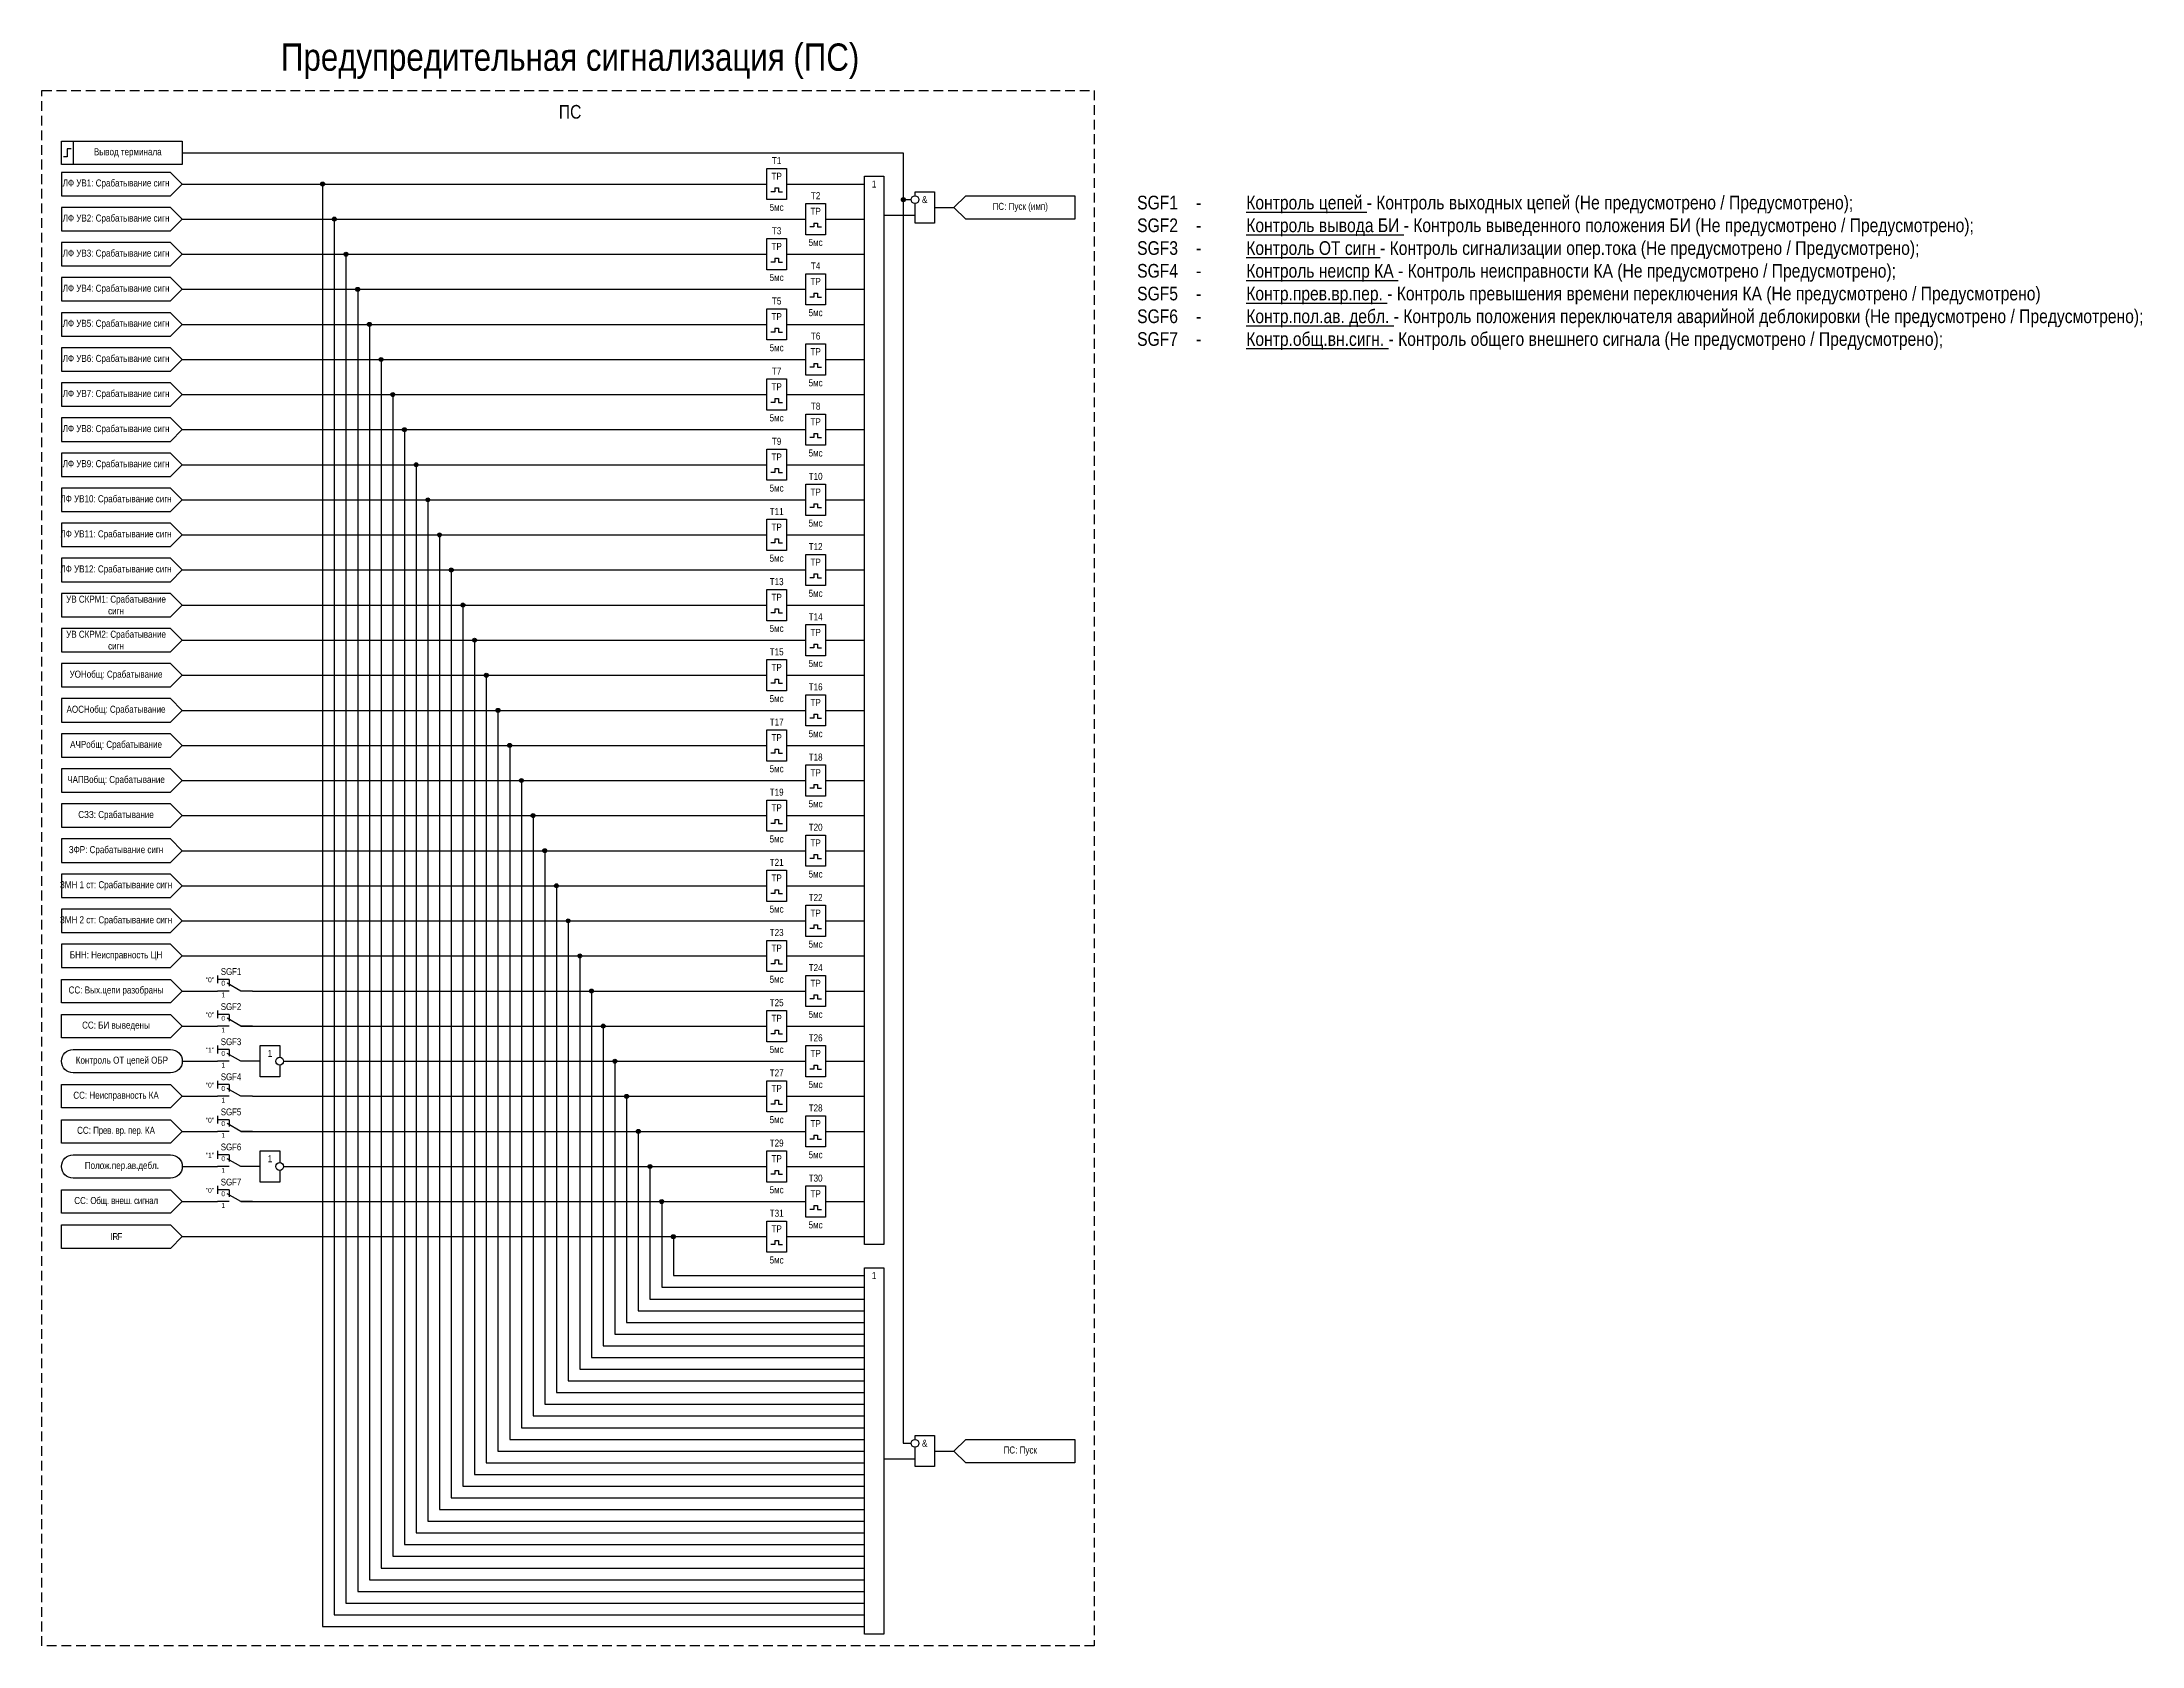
# Model space of a CAD drawing. Header units: millimetres. Extents: x -489 to 539, y 0 to 411.
# Drawn here: x 0 to 539, y 0 to 411 of the extents above; entities that cross this region are included whole.
import ezdxf
from ezdxf.enums import TextEntityAlignment as Align

# ---------------------------------------------------------------- set-up
doc = ezdxf.new("R2010")
doc.units = ezdxf.units.MM
doc.linetypes.add('штриховая2', pattern=[0.375, 0.25, -0.125])
doc.layers.add('TEXT', color=7, linetype='Continuous', lineweight=25)
doc.layers.add('Основная', color=7, linetype='Continuous')
doc.styles.add('2.5_Gost_RD', font='ARIALN.TTF', dxfattribs={"height": 2.5})
doc.styles.add('3.5_Gost_RD', font='ARIALN.TTF', dxfattribs={"height": 3.5})
doc.styles.add('Вывод', font='ARIALN.TTF', dxfattribs={"height": 2.5})
doc.styles.add('Компонент', font='ARIALN.TTF', dxfattribs={"height": 3.5})

# ---------------------------------------------------------------- blocks, each defined once
blk = doc.blocks.new('Точка')
at = {"ltscale": 100}
h = blk.add_hatch(color=256, dxfattribs=at)
h.dxf.hatch_style = 1
edge = h.paths.add_edge_path()
edge.add_arc((0, 0), 0.5, 0, 360)
blk.add_circle((0, 0), 0.5, dxfattribs=at)
blk = doc.blocks.new('*U78')
at = {"layer": 'Основная', "color": 0}
blk.add_line((0, 0), (7, 4), dxfattribs=at)
at = {"layer": 'Основная', "ltscale": 0.35}
blk.add_line((6, 6), (6, 2.5), dxfattribs=at)
blk = doc.blocks.new('*U88')
at = {"layer": 'Основная', "color": 0}
for p, q in [((-3, 6), (-9, 6)), ((-3, 0), (-9, 0)), ((9, 0), (3, 0))]:
    blk.add_line(p, q, dxfattribs=at)
at = {"layer": 'Основная', "ltscale": 0.25, "xscale": -1}
blk.add_blockref('*U78', (3, 0), dxfattribs=at)
at = {"layer": 'Основная'}
for tag, height, style, p in [('ОУ', 3.5, 'Компонент', (-2, 10)), ('В1', 2.5, 'Вывод', (-13, 6)), ('В2', 2.5, 'Вывод', (-6, 4)), ('В3', 2.5, 'Вывод', (-6, -2))]:
    blk.add_attdef(tag, text='', height=height, dxfattribs=dict(at, style=style)).set_placement(p, align=Align.MIDDLE_CENTER)

msp = doc.modelspace()

# ---------------------------------------------------------------- linework, layer by layer
at = {"ltscale": 100}
for p, q in [((188, 373), (187, 373)), ((189, 373), (190, 373)), ((237, 372), (265, 372)), ((198, 364), (197, 364)), ((199, 364), (200, 364)), ((265, 366), (237, 366)), ((188, 355), (187, 355)), ((189, 355), (190, 355)), ((198, 346), (197, 346)), ((199, 346), (200, 346)), ((188, 337), (187, 337)), ((189, 337), (190, 337)), ((198, 328), (197, 328)), ((199, 328), (200, 328)), ((188, 319), (187, 319)), ((189, 319), (190, 319)), ((198, 310), (197, 310)), ((199, 310), (200, 310)), ((188, 301), (187, 301)), ((189, 301), (190, 301)), ((198, 292), (197, 292)), ((199, 292), (200, 292)), ((188, 283), (187, 283)), ((189, 283), (190, 283)), ((198, 274), (197, 274)), ((199, 274), (200, 274)), ((188, 265), (187, 265)), ((189, 265), (190, 265)), ((198, 256), (197, 256)), ((199, 256), (200, 256)), ((188, 247), (187, 247)), ((189, 247), (190, 247)), ((198, 238), (197, 238)), ((199, 238), (200, 238)), ((188, 229), (187, 229)), ((189, 229), (190, 229)), ((198, 220), (197, 220)), ((199, 220), (200, 220)), ((188, 211), (187, 211)), ((189, 211), (190, 211)), ((198, 202), (197, 202)), ((199, 202), (200, 202)), ((188, 193), (187, 193)), ((189, 193), (190, 193)), ((198, 184), (197, 184)), ((199, 184), (200, 184)), ((188, 175), (187, 175)), ((189, 175), (190, 175)), ((36, 168), (45, 168)), ((198, 166), (197, 166)), ((199, 166), (200, 166)), ((36, 159), (45, 159)), ((188, 157), (187, 157)), ((189, 157), (190, 157)), ((36, 150), (45, 150)), ((56, 150), (54, 150)), ((198, 148), (197, 148)), ((199, 148), (200, 148)), ((36, 141), (45, 141)), ((188, 139), (187, 139)), ((189, 139), (190, 139)), ((36, 132), (45, 132)), ((198, 130), (197, 130)), ((199, 130), (200, 130)), ((36, 123), (45, 123)), ((56, 123), (54, 123)), ((188, 121), (187, 121)), ((189, 121), (190, 121)), ((36, 114), (45, 114)), ((198, 112), (197, 112)), ((199, 112), (200, 112)), ((188, 103), (187, 103)), ((189, 103), (190, 103)), ((237, 53), (265, 53)), ((265, 47), (237, 47))]:
    msp.add_line(p, q, dxfattribs=at)
at = {"linetype": 'штриховая2', "ltscale": 10}
msp.add_lwpolyline([(0, 399), (270, 399), (270, 0), (0, 0)], close=True, dxfattribs=at)
at = {"ltscale": 100}
for points in [[(5, 386), (8, 386), (8, 380), (5, 380)], [(5, 386), (36, 386), (36, 380), (5, 380)], [(186, 379), (191, 379), (191, 371), (186, 371)], [(211, 377), (216, 377), (216, 103), (211, 103)], [(196, 370), (201, 370), (201, 362), (196, 362)], [(186, 361), (191, 361), (191, 353), (186, 353)], [(196, 352), (201, 352), (201, 344), (196, 344)], [(186, 343), (191, 343), (191, 335), (186, 335)], [(196, 334), (201, 334), (201, 326), (196, 326)], [(186, 325), (191, 325), (191, 317), (186, 317)], [(196, 316), (201, 316), (201, 308), (196, 308)], [(186, 307), (191, 307), (191, 299), (186, 299)], [(196, 298), (201, 298), (201, 290), (196, 290)], [(186, 289), (191, 289), (191, 281), (186, 281)], [(196, 280), (201, 280), (201, 272), (196, 272)], [(186, 271), (191, 271), (191, 263), (186, 263)], [(196, 262), (201, 262), (201, 254), (196, 254)], [(186, 253), (191, 253), (191, 245), (186, 245)], [(196, 244), (201, 244), (201, 236), (196, 236)], [(186, 235), (191, 235), (191, 227), (186, 227)], [(196, 226), (201, 226), (201, 218), (196, 218)], [(186, 217), (191, 217), (191, 209), (186, 209)], [(196, 208), (201, 208), (201, 200), (196, 200)], [(186, 199), (191, 199), (191, 191), (186, 191)], [(196, 190), (201, 190), (201, 182), (196, 182)], [(186, 181), (191, 181), (191, 173), (186, 173)], [(196, 172), (201, 172), (201, 164), (196, 164)], [(186, 163), (191, 163), (191, 155), (186, 155)], [(196, 154), (201, 154), (201, 146), (196, 146)], [(186, 145), (191, 145), (191, 137), (186, 137)], [(196, 136), (201, 136), (201, 128), (196, 128)], [(186, 127), (191, 127), (191, 119), (186, 119)], [(196, 118), (201, 118), (201, 110), (196, 110)], [(186, 109), (191, 109), (191, 101), (186, 101)], [(211, 97), (216, 97), (216, 3), (211, 3)]]:
    msp.add_lwpolyline(points, close=True, dxfattribs=at)
at = {"lineweight": 30, "ltscale": 100}
msp.add_lwpolyline([(7.5, 384), (6.5, 384), (6.5, 382), (5.5, 382)], dxfattribs=at)
at = {"ltscale": 100}
for points in [[(36, 383), (221, 383), (221, 371), (223, 371)], [(36, 383), (221, 383), (221, 52), (223, 52)], [(36, 375), (186, 375)], [(72, 375), (72, 5), (211, 5)], [(188, 374), (188, 373)], [(188, 374), (189, 374)], [(189, 374), (189, 373)], [(191, 375), (211, 375)], [(224, 372), (224, 373), (229, 373), (229, 365), (224, 365), (224, 370)], [(234, 369), (237, 372), (265, 372), (265, 366), (237, 366), (234, 369)], [(216, 367), (224, 367)], [(229, 369), (234, 369)], [(36, 366), (196, 366)], [(75, 366), (75, 8), (211, 8)], [(198, 365), (198, 364)], [(198, 365), (199, 365)], [(199, 365), (199, 364)], [(201, 366), (211, 366)], [(36, 357), (186, 357)], [(78, 357), (78, 11), (211, 11)], [(188, 356), (188, 355)], [(188, 356), (189, 356)], [(189, 356), (189, 355)], [(191, 357), (211, 357)], [(36, 348), (196, 348)], [(81, 348), (81, 14), (211, 14)], [(198, 347), (198, 346)], [(198, 347), (199, 347)], [(199, 347), (199, 346)], [(201, 348), (211, 348)], [(36, 339), (186, 339)], [(84, 339), (84, 17), (211, 17)], [(188, 338), (188, 337)], [(188, 338), (189, 338)], [(189, 338), (189, 337)], [(191, 339), (211, 339)], [(36, 330), (196, 330)], [(87, 330), (87, 20), (211, 20)], [(198, 329), (198, 328)], [(198, 329), (199, 329)], [(199, 329), (199, 328)], [(201, 330), (211, 330)], [(36, 321), (186, 321)], [(90, 321), (90, 23), (211, 23)], [(188, 320), (188, 319)], [(188, 320), (189, 320)], [(189, 320), (189, 319)], [(191, 321), (211, 321)], [(36, 312), (196, 312)], [(93, 312), (93, 26), (211, 26)], [(198, 311), (198, 310)], [(198, 311), (199, 311)], [(199, 311), (199, 310)], [(201, 312), (211, 312)], [(36, 303), (186, 303)], [(96, 303), (96, 29), (211, 29)], [(188, 302), (188, 301)], [(188, 302), (189, 302)], [(189, 302), (189, 301)], [(191, 303), (211, 303)], [(36, 294), (196, 294)], [(99, 294), (99, 32), (211, 32)], [(198, 293), (198, 292)], [(198, 293), (199, 293)], [(199, 293), (199, 292)], [(201, 294), (211, 294)], [(36, 285), (186, 285)], [(102, 285), (102, 35), (211, 35)], [(188, 284), (188, 283)], [(188, 284), (189, 284)], [(189, 284), (189, 283)], [(191, 285), (211, 285)], [(36, 276), (196, 276)], [(105, 276), (105, 38), (211, 38)], [(198, 275), (198, 274)], [(198, 275), (199, 275)], [(199, 275), (199, 274)], [(201, 276), (211, 276)], [(36, 267), (186, 267)], [(108, 267), (108, 41), (211, 41)], [(188, 266), (188, 265)], [(188, 266), (189, 266)], [(189, 266), (189, 265)], [(191, 267), (211, 267)], [(36, 258), (196, 258)], [(111, 258), (111, 44), (211, 44)], [(198, 257), (198, 256)], [(198, 257), (199, 257)], [(199, 257), (199, 256)], [(201, 258), (211, 258)], [(36, 249), (186, 249)], [(114, 249), (114, 47), (211, 47)], [(188, 248), (188, 247)], [(188, 248), (189, 248)], [(189, 248), (189, 247)], [(191, 249), (211, 249)], [(36, 240), (196, 240)], [(117, 240), (117, 50), (211, 50)], [(198, 239), (198, 238)], [(198, 239), (199, 239)], [(199, 239), (199, 238)], [(201, 240), (211, 240)], [(36, 231), (186, 231)], [(120, 231), (120, 53), (211, 53)], [(188, 230), (188, 229)], [(188, 230), (189, 230)], [(189, 230), (189, 229)], [(191, 231), (211, 231)], [(36, 222), (196, 222)], [(123, 222), (123, 56), (211, 56)], [(198, 221), (198, 220)], [(198, 221), (199, 221)], [(199, 221), (199, 220)], [(201, 222), (211, 222)], [(36, 213), (186, 213)], [(126, 213), (126, 59), (211, 59)], [(188, 212), (188, 211)], [(188, 212), (189, 212)], [(189, 212), (189, 211)], [(191, 213), (211, 213)], [(36, 204), (196, 204)], [(129, 204), (129, 62), (211, 62)], [(198, 203), (198, 202)], [(198, 203), (199, 203)], [(199, 203), (199, 202)], [(201, 204), (211, 204)], [(36, 195), (186, 195)], [(132, 195), (132, 65), (211, 65)], [(188, 194), (188, 193)], [(188, 194), (189, 194)], [(189, 194), (189, 193)], [(191, 195), (211, 195)], [(36, 186), (196, 186)], [(135, 186), (135, 68), (211, 68)], [(198, 185), (198, 184)], [(198, 185), (199, 185)], [(199, 185), (199, 184)], [(201, 186), (211, 186)], [(36, 177), (186, 177)], [(138, 177), (138, 71), (211, 71)], [(188, 176), (188, 175)], [(188, 176), (189, 176)], [(189, 176), (189, 175)], [(191, 177), (211, 177)], [(54, 168), (196, 168)], [(141, 168), (141, 74), (211, 74)], [(201, 168), (211, 168)], [(198, 167), (198, 166)], [(198, 167), (199, 167)], [(199, 167), (199, 166)], [(51, 159), (186, 159)], [(144, 159), (144, 77), (211, 77)], [(188, 158), (188, 157)], [(188, 158), (189, 158)], [(189, 158), (189, 157)], [(191, 159), (211, 159)], [(62, 150), (196, 150)], [(147, 150), (147, 80), (211, 80)], [(198, 149), (198, 148)], [(198, 149), (199, 149)], [(199, 149), (199, 148)], [(201, 150), (211, 150)], [(54, 141), (186, 141)], [(150, 141), (150, 83), (211, 83)], [(191, 141), (211, 141)], [(188, 140), (188, 139)], [(188, 140), (189, 140)], [(189, 140), (189, 139)], [(51, 132), (196, 132)], [(153, 132), (153, 86), (211, 86)], [(198, 131), (198, 130)], [(198, 131), (199, 131)], [(199, 131), (199, 130)], [(201, 132), (211, 132)], [(62, 123), (186, 123)], [(156, 123), (156, 89), (211, 89)], [(188, 122), (188, 121)], [(188, 122), (189, 122)], [(189, 122), (189, 121)], [(191, 123), (211, 123)], [(51, 114), (196, 114)], [(159, 114), (159, 92), (211, 92)], [(201, 114), (211, 114)], [(198, 113), (198, 112)], [(198, 113), (199, 113)], [(199, 113), (199, 112)], [(36, 105), (186, 105)], [(162, 105), (162, 95), (211, 95)], [(188, 104), (188, 103)], [(188, 104), (189, 104)], [(189, 104), (189, 103)], [(191, 105), (211, 105)], [(224, 53), (224, 54), (229, 54), (229, 46), (224, 46), (224, 51)], [(229, 50), (234, 50)], [(234, 50), (237, 53), (265, 53), (265, 47), (237, 47), (234, 50)], [(216, 48), (224, 48)]]:
    msp.add_lwpolyline(points, dxfattribs=at)
for centre in [(224, 371), (61, 150), (61, 123), (224, 52)]:
    msp.add_circle(centre, 1, dxfattribs=at)
at = {"layer": 'TEXT', "ltscale": 100}
for points in [[(5, 378), (5, 372), (33, 372), (36, 375), (33, 378)], [(5, 369), (5, 363), (33, 363), (36, 366), (33, 369)], [(5, 360), (5, 354), (33, 354), (36, 357), (33, 360)], [(5, 351), (5, 345), (33, 345), (36, 348), (33, 351)], [(5, 342), (5, 336), (33, 336), (36, 339), (33, 342)], [(5, 333), (5, 327), (33, 327), (36, 330), (33, 333)], [(5, 324), (5, 318), (33, 318), (36, 321), (33, 324)], [(5, 315), (5, 309), (33, 309), (36, 312), (33, 315)], [(5, 306), (5, 300), (33, 300), (36, 303), (33, 306)], [(5, 297), (5, 291), (33, 291), (36, 294), (33, 297)], [(5, 288), (5, 282), (33, 282), (36, 285), (33, 288)], [(5, 279), (5, 273), (33, 273), (36, 276), (33, 279)], [(5, 270), (5, 264), (33, 264), (36, 267), (33, 270)], [(5, 261), (5, 255), (33, 255), (36, 258), (33, 261)], [(5, 252), (5, 246), (33, 246), (36, 249), (33, 252)], [(5, 243), (5, 237), (33, 237), (36, 240), (33, 243)], [(5, 234), (5, 228), (33, 228), (36, 231), (33, 234)], [(5, 225), (5, 219), (33, 219), (36, 222), (33, 225)], [(5, 216), (5, 210), (33, 210), (36, 213), (33, 216)], [(5, 207), (5, 201), (33, 201), (36, 204), (33, 207)], [(5, 198), (5, 192), (33, 192), (36, 195), (33, 198)], [(5, 189), (5, 183), (33, 183), (36, 186), (33, 189)], [(5, 180), (5, 174), (33, 174), (36, 177), (33, 180)]]:
    msp.add_lwpolyline(points, close=True, dxfattribs=at)
for points in [[(5, 171), (33, 171), (36, 168), (33, 165), (5, 165), (5, 171)], [(5, 162), (33, 162), (36, 159), (33, 156), (5, 156), (5, 162)], [(5, 144), (33, 144), (36, 141), (33, 138), (5, 138), (5, 144)], [(5, 135), (33, 135), (36, 132), (33, 129), (5, 129), (5, 135)], [(5, 117), (33, 117), (36, 114), (33, 111), (5, 111), (5, 117)], [(5, 108), (33, 108), (36, 105), (33, 102), (5, 102), (5, 108)]]:
    msp.add_lwpolyline(points, dxfattribs=at)
for points in [[(8, 147, -1), (8, 153), (33, 153, -1), (33, 147)], [(8, 120, -1), (8, 126), (33, 126, -1), (33, 120)]]:
    msp.add_lwpolyline(points, format="xyb", close=True, dxfattribs=at)
at = {"layer": 'Основная', "ltscale": 100}
for p, q in [((45, 172), (45, 170)), ((45, 163), (45, 161)), ((45, 154), (45, 152)), ((45, 145), (45, 143)), ((45, 136), (45, 134)), ((45, 127), (45, 125)), ((45, 118), (45, 116))]:
    msp.add_line(p, q, dxfattribs=at)
for points in [[(61, 149), (61, 146), (56, 146), (56, 154), (61, 154), (61, 151)], [(61, 122), (61, 119), (56, 119), (56, 127), (61, 127), (61, 124)]]:
    msp.add_lwpolyline(points, dxfattribs=at)

# ---------------------------------------------------------------- block references
at = {"ltscale": 100}
for p in [(72, 375), (75, 366), (221, 371), (78, 357), (81, 348), (84, 339), (87, 330), (90, 321), (93, 312), (96, 303), (99, 294), (102, 285), (105, 276), (108, 267), (111, 258), (114, 249), (117, 240), (120, 231), (123, 222), (126, 213), (129, 204), (132, 195), (135, 186), (138, 177), (141, 168), (144, 159), (147, 150), (150, 141), (153, 132), (156, 123), (159, 114), (162, 105)]:
    msp.add_blockref('Точка', p, dxfattribs=at)
at = {"layer": 'Основная', "ltscale": 0.25}
ref = msp.add_blockref('*U88', (49.5, 168), dxfattribs=dict(at, xscale=0.5, yscale=0.5, zscale=0.5))
ref.add_attrib('ОУ', 'SGF1', dxfattribs={"height": 1.75, "style": 'Компонент'}).set_placement((48.5, 173), align=Align.MIDDLE_CENTER)
ref.add_attrib('В2', '0', dxfattribs={"height": 1.25, "style": 'Вывод'}).set_placement((46.5, 170), align=Align.MIDDLE_CENTER)
ref.add_attrib('В3', '1', dxfattribs={"height": 1.25, "style": 'Вывод'}).set_placement((46.5, 167), align=Align.MIDDLE_CENTER)
ref = msp.add_blockref('*U88', (49.5, 159), dxfattribs=dict(at, xscale=0.5, yscale=0.5, zscale=0.5))
ref.add_attrib('ОУ', 'SGF2', dxfattribs={"height": 1.75, "style": 'Компонент'}).set_placement((48.5, 164), align=Align.MIDDLE_CENTER)
ref.add_attrib('В2', '0', dxfattribs={"height": 1.25, "style": 'Вывод'}).set_placement((46.5, 161), align=Align.MIDDLE_CENTER)
ref.add_attrib('В3', '1', dxfattribs={"height": 1.25, "style": 'Вывод'}).set_placement((46.5, 158), align=Align.MIDDLE_CENTER)
ref = msp.add_blockref('*U88', (49.5, 150), dxfattribs=dict(at, xscale=0.5, yscale=0.5, zscale=0.5))
ref.add_attrib('ОУ', 'SGF3', dxfattribs={"height": 1.75, "style": 'Компонент'}).set_placement((48.5, 155), align=Align.MIDDLE_CENTER)
ref.add_attrib('В2', '0', dxfattribs={"height": 1.25, "style": 'Вывод'}).set_placement((46.5, 152), align=Align.MIDDLE_CENTER)
ref.add_attrib('В3', '1', dxfattribs={"height": 1.25, "style": 'Вывод'}).set_placement((46.5, 149), align=Align.MIDDLE_CENTER)
ref = msp.add_blockref('*U88', (49.5, 141), dxfattribs=dict(at, xscale=0.5, yscale=0.5, zscale=0.5))
ref.add_attrib('ОУ', 'SGF4', dxfattribs={"height": 1.75, "style": 'Компонент'}).set_placement((48.5, 146), align=Align.MIDDLE_CENTER)
ref.add_attrib('В2', '0', dxfattribs={"height": 1.25, "style": 'Вывод'}).set_placement((46.5, 143), align=Align.MIDDLE_CENTER)
ref.add_attrib('В3', '1', dxfattribs={"height": 1.25, "style": 'Вывод'}).set_placement((46.5, 140), align=Align.MIDDLE_CENTER)
ref = msp.add_blockref('*U88', (49.5, 132), dxfattribs=dict(at, xscale=0.5, yscale=0.5, zscale=0.5))
ref.add_attrib('ОУ', 'SGF5', dxfattribs={"height": 1.75, "style": 'Компонент'}).set_placement((48.5, 137), align=Align.MIDDLE_CENTER)
ref.add_attrib('В2', '0', dxfattribs={"height": 1.25, "style": 'Вывод'}).set_placement((46.5, 134), align=Align.MIDDLE_CENTER)
ref.add_attrib('В3', '1', dxfattribs={"height": 1.25, "style": 'Вывод'}).set_placement((46.5, 131), align=Align.MIDDLE_CENTER)
ref = msp.add_blockref('*U88', (49.5, 123), dxfattribs=dict(at, xscale=0.5, yscale=0.5, zscale=0.5))
ref.add_attrib('ОУ', 'SGF6', dxfattribs={"height": 1.75, "style": 'Компонент'}).set_placement((48.5, 128), align=Align.MIDDLE_CENTER)
ref.add_attrib('В2', '0', dxfattribs={"height": 1.25, "style": 'Вывод'}).set_placement((46.5, 125), align=Align.MIDDLE_CENTER)
ref.add_attrib('В3', '1', dxfattribs={"height": 1.25, "style": 'Вывод'}).set_placement((46.5, 122), align=Align.MIDDLE_CENTER)
ref = msp.add_blockref('*U88', (49.5, 114), dxfattribs=dict(at, xscale=0.5, yscale=0.5, zscale=0.5))
ref.add_attrib('ОУ', 'SGF7', dxfattribs={"height": 1.75, "style": 'Компонент'}).set_placement((48.5, 119), align=Align.MIDDLE_CENTER)
ref.add_attrib('В2', '0', dxfattribs={"height": 1.25, "style": 'Вывод'}).set_placement((46.5, 116), align=Align.MIDDLE_CENTER)
ref.add_attrib('В3', '1', dxfattribs={"height": 1.25, "style": 'Вывод'}).set_placement((46.5, 113), align=Align.MIDDLE_CENTER)

# ---------------------------------------------------------------- texts
at = {"ltscale": 100, "attachment_point": 5}
for s, insert, char_height, width, style in [('{\\C3;Предупредительная сигнализация (ПС)}', (135.5, 406.5), 7, 271, '3.5_Gost_RD'), ('TP', (188.5, 377), 1.8, 5, '2.5_Gost_RD'), ('T1', (188.5, 381), 1.8, 5, '2.5_Gost_RD'), ('T2', (198.5, 372), 1.8, 5, '2.5_Gost_RD'), ('1', (213.5, 375), 1.8, 5, '2.5_Gost_RD'), ('&', (226.5, 371), 1.8, 5, '2.5_Gost_RD'), ('5мс', (188.5, 369), 1.8, 5, '2.5_Gost_RD'), ('TP', (198.5, 368), 1.8, 5, '2.5_Gost_RD'), ('T3', (188.5, 363), 1.8, 5, '2.5_Gost_RD'), ('TP', (188.5, 359), 1.8, 5, '2.5_Gost_RD'), ('5мс', (198.5, 360), 1.8, 5, '2.5_Gost_RD'), ('5мс', (188.5, 351), 1.8, 5, '2.5_Gost_RD'), ('TP', (198.5, 350), 1.8, 5, '2.5_Gost_RD'), ('T4', (198.5, 354), 1.8, 5, '2.5_Gost_RD'), ('T5', (188.5, 345), 1.8, 5, '2.5_Gost_RD'), ('TP', (188.5, 341), 1.8, 5, '2.5_Gost_RD'), ('5мс', (198.5, 342), 1.8, 5, '2.5_Gost_RD'), ('T6', (198.5, 336), 1.8, 5, '2.5_Gost_RD'), ('5мс', (188.5, 333), 1.8, 5, '2.5_Gost_RD'), ('TP', (198.5, 332), 1.8, 5, '2.5_Gost_RD'), ('TP', (188.5, 323), 1.8, 5, '2.5_Gost_RD'), ('T7', (188.5, 327), 1.8, 5, '2.5_Gost_RD'), ('5мс', (198.5, 324), 1.8, 5, '2.5_Gost_RD'), ('T8', (198.5, 318), 1.8, 5, '2.5_Gost_RD'), ('5мс', (188.5, 315), 1.8, 5, '2.5_Gost_RD'), ('TP', (198.5, 314), 1.8, 5, '2.5_Gost_RD'), ('T9', (188.5, 309), 1.8, 5, '2.5_Gost_RD'), ('TP', (188.5, 305), 1.8, 5, '2.5_Gost_RD'), ('5мс', (198.5, 306), 1.8, 5, '2.5_Gost_RD'), ('5мс', (188.5, 297), 1.8, 5, '2.5_Gost_RD'), ('T10', (198.5, 300), 1.8, 5, '2.5_Gost_RD'), ('TP', (198.5, 296), 1.8, 5, '2.5_Gost_RD'), ('T11', (188.5, 291), 1.8, 5, '2.5_Gost_RD'), ('TP', (188.5, 287), 1.8, 5, '2.5_Gost_RD'), ('5мс', (198.5, 288), 1.8, 5, '2.5_Gost_RD'), ('T12', (198.5, 282), 1.8, 5, '2.5_Gost_RD'), ('5мс', (188.5, 279), 1.8, 5, '2.5_Gost_RD'), ('TP', (198.5, 278), 1.8, 5, '2.5_Gost_RD'), ('T13', (188.5, 273), 1.8, 5, '2.5_Gost_RD'), ('TP', (188.5, 269), 1.8, 5, '2.5_Gost_RD'), ('5мс', (198.5, 270), 1.8, 5, '2.5_Gost_RD'), ('T14', (198.5, 264), 1.8, 5, '2.5_Gost_RD'), ('5мс', (188.5, 261), 1.8, 5, '2.5_Gost_RD'), ('TP', (198.5, 260), 1.8, 5, '2.5_Gost_RD'), ('T15', (188.5, 255), 1.8, 5, '2.5_Gost_RD'), ('TP', (188.5, 251), 1.8, 5, '2.5_Gost_RD'), ('5мс', (198.5, 252), 1.8, 5, '2.5_Gost_RD'), ('5мс', (188.5, 243), 1.8, 5, '2.5_Gost_RD'), ('T16', (198.5, 246), 1.8, 5, '2.5_Gost_RD'), ('TP', (198.5, 242), 1.8, 5, '2.5_Gost_RD'), ('T17', (188.5, 237), 1.8, 5, '2.5_Gost_RD'), ('TP', (188.5, 233), 1.8, 5, '2.5_Gost_RD'), ('5мс', (198.5, 234), 1.8, 5, '2.5_Gost_RD'), ('T18', (198.5, 228), 1.8, 5, '2.5_Gost_RD'), ('5мс', (188.5, 225), 1.8, 5, '2.5_Gost_RD'), ('TP', (198.5, 224), 1.8, 5, '2.5_Gost_RD'), ('T19', (188.5, 219), 1.8, 5, '2.5_Gost_RD'), ('TP', (188.5, 215), 1.8, 5, '2.5_Gost_RD'), ('5мс', (198.5, 216), 1.8, 5, '2.5_Gost_RD'), ('T20', (198.5, 210), 1.8, 5, '2.5_Gost_RD'), ('5мс', (188.5, 207), 1.8, 5, '2.5_Gost_RD'), ('TP', (198.5, 206), 1.8, 5, '2.5_Gost_RD'), ('T21', (188.5, 201), 1.8, 5, '2.5_Gost_RD'), ('TP', (188.5, 197), 1.8, 5, '2.5_Gost_RD'), ('5мс', (198.5, 198), 1.8, 5, '2.5_Gost_RD'), ('5мс', (188.5, 189), 1.8, 5, '2.5_Gost_RD'), ('T22', (198.5, 192), 1.8, 5, '2.5_Gost_RD'), ('TP', (198.5, 188), 1.8, 5, '2.5_Gost_RD'), ('T23', (188.5, 183), 1.8, 5, '2.5_Gost_RD'), ('TP', (188.5, 179), 1.8, 5, '2.5_Gost_RD'), ('5мс', (198.5, 180), 1.8, 5, '2.5_Gost_RD'), ('T24', (198.5, 174), 1.8, 5, '2.5_Gost_RD'), ('5мс', (188.5, 171), 1.8, 5, '2.5_Gost_RD'), ('TP', (198.5, 170), 1.8, 5, '2.5_Gost_RD'), ('T25', (188.5, 165), 1.8, 5, '2.5_Gost_RD'), ('TP', (188.5, 161), 1.8, 5, '2.5_Gost_RD'), ('5мс', (198.5, 162), 1.8, 5, '2.5_Gost_RD'), ('T26', (198.5, 156), 1.8, 5, '2.5_Gost_RD'), ('5мс', (188.5, 153), 1.8, 5, '2.5_Gost_RD'), ('TP', (198.5, 152), 1.8, 5, '2.5_Gost_RD'), ('T27', (188.5, 147), 1.8, 5, '2.5_Gost_RD'), ('TP', (188.5, 143), 1.8, 5, '2.5_Gost_RD'), ('5мс', (198.5, 144), 1.8, 5, '2.5_Gost_RD'), ('5мс', (188.5, 135), 1.8, 5, '2.5_Gost_RD'), ('T28', (198.5, 138), 1.8, 5, '2.5_Gost_RD'), ('TP', (198.5, 134), 1.8, 5, '2.5_Gost_RD'), ('T29', (188.5, 129), 1.8, 5, '2.5_Gost_RD'), ('TP', (188.5, 125), 1.8, 5, '2.5_Gost_RD'), ('5мс', (198.5, 126), 1.8, 5, '2.5_Gost_RD'), ('T30', (198.5, 120), 1.8, 5, '2.5_Gost_RD'), ('5мс', (188.5, 117), 1.8, 5, '2.5_Gost_RD'), ('TP', (198.5, 116), 1.8, 5, '2.5_Gost_RD'), ('T31', (188.5, 111), 1.8, 5, '2.5_Gost_RD'), ('TP', (188.5, 107), 1.8, 5, '2.5_Gost_RD'), ('5мс', (198.5, 108), 1.8, 5, '2.5_Gost_RD'), ('5мс', (188.5, 99), 1.8, 5, '2.5_Gost_RD'), ('1', (213.5, 95), 1.8, 5, '2.5_Gost_RD'), ('&', (226.5, 52), 1.8, 5, '2.5_Gost_RD')]:
    msp.add_mtext(s, dxfattribs=dict(at, insert=insert, char_height=char_height, width=width, style=style))
at = {"color": 30, "ltscale": 100, "char_height": 3.5, "style": '3.5_Gost_RD'}
for s, insert, width, attachment_point in [('ПС', (135.5, 393.5), 271, 5), ('SGF1^I -^I{\\LКонтроль цепей} - Контроль выходных цепей (Не предусмотрено / Предусмотрено);\\PSGF2^I - ^I{\\LКонтроль вывода БИ} - Контроль выведенного положения БИ (Не предусмотрено / Предусмотрено);\\PSGF3^I - ^I{\\LКонтроль ОТ сигн} - Контроль сигнализации опер.тока (Не предусмотрено / Предусмотрено);\\PSGF4^I -^I{\\LКонтроль неиспр КА} - Контроль неисправности КА (Не предусмотрено / Предусмотрено);\\PSGF5^I -^I{\\LКонтр.прев.вр.пер.} - Контроль превышения времени переключения КА (Не предусмотрено / Предусмотрено)\\PSGF6^I - ^I{\\LКонтр.пол.ав. дебл.} - Контроль положения переключателя аварийной деблокировки (Не предусмотрено / Предусмотрено);\\PSGF7^I - ^I{\\LКонтр.общ.вн.сигн.} - Контроль общего внешнего сигнала (Не предусмотрено / Предусмотрено);\\P\\P\\P ', (281, 372), 260, 1)]:
    msp.add_mtext(s, dxfattribs=dict(at, insert=insert, width=width, attachment_point=attachment_point))
at = {"layer": 'TEXT', "ltscale": 100, "char_height": 1.8, "width": 28, "attachment_point": 5, "style": '2.5_Gost_RD'}
for s, insert in [('Вывод терминала', (22, 383)), ('ЛФ УВ1: Срабатывание сигн', (19, 375)), ('ЛФ УВ2: Срабатывание сигн', (19, 366)), ('ПС: Пуск (имп)', (251, 369)), ('ЛФ УВ3: Срабатывание сигн', (19, 357)), ('ЛФ УВ4: Срабатывание сигн', (19, 348)), ('ЛФ УВ5: Срабатывание сигн', (19, 339)), ('ЛФ УВ6: Срабатывание сигн', (19, 330)), ('ЛФ УВ7: Срабатывание сигн', (19, 321)), ('ЛФ УВ8: Срабатывание сигн', (19, 312)), ('ЛФ УВ9: Срабатывание сигн', (19, 303)), ('ЛФ УВ10: Срабатывание сигн', (19, 294)), ('ЛФ УВ11: Срабатывание сигн', (19, 285)), ('ЛФ УВ12: Срабатывание сигн', (19, 276)), ('УВ СКРМ1: Срабатывание сигн', (19, 267)), ('УВ СКРМ2: Срабатывание сигн', (19, 258)), ('УОНобщ: Срабатывание', (19, 249)), ('АОСНобщ: Срабатывание', (19, 240)), ('АЧРобщ: Срабатывание', (19, 231)), ('ЧАПВобщ: Срабатывание', (19, 222)), ('СЗЗ: Срабатывание', (19, 213)), ('ЗФР: Срабатывание сигн', (19, 204)), ('ЗМН 1 ст: Срабатывание сигн', (19, 195)), ('ЗМН 2 ст: Срабатывание сигн', (19, 186)), ('БНН: Неисправность ЦН', (19, 177)), ('СС: Вых.цепи разобраны', (19, 168)), ('СС: БИ выведены', (19, 159)), ('Контроль ОТ цепей ОБР ', (20.5, 150)), ('СС: Неисправность КА', (19, 141)), ('СС: {\\T0.95;Прев. вр. пер.} КА', (19, 132)), ('Полож.пер.ав.дебл.', (20.5, 123)), ('СС: {\\T0.95;Общ. внеш. сигнал}', (19, 114)), ('{\\T0.85;\\C256;IRF}', (19, 105)), ('ПС: Пуск', (251, 50))]:
    msp.add_mtext(s, dxfattribs=dict(at, insert=insert))
at = {"layer": 'Основная', "ltscale": 100, "char_height": 1.25, "attachment_point": 1, "style": '3.5_Gost_RD'}
for s, insert in [('"0"', (42, 171.5)), ('"0"', (42, 162.5)), ('"1"', (42, 153.5)), ('"0"', (42, 144.5)), ('"0"', (42, 135.5)), ('"1"', (42, 126.5)), ('"0"', (42, 117.5))]:
    msp.add_mtext_dynamic_manual_height_columns(s, width=2, gutter_width=17.5, heights=[0], dxfattribs=dict(at, insert=insert))
at = {"layer": 'Основная', "ltscale": 100, "char_height": 1.8, "width": 5, "attachment_point": 5, "style": '2.5_Gost_RD'}
for insert in [(58.5, 152), (58.5, 125)]:
    msp.add_mtext('1', dxfattribs=dict(at, insert=insert))

doc.saveas('drawing.dxf')
